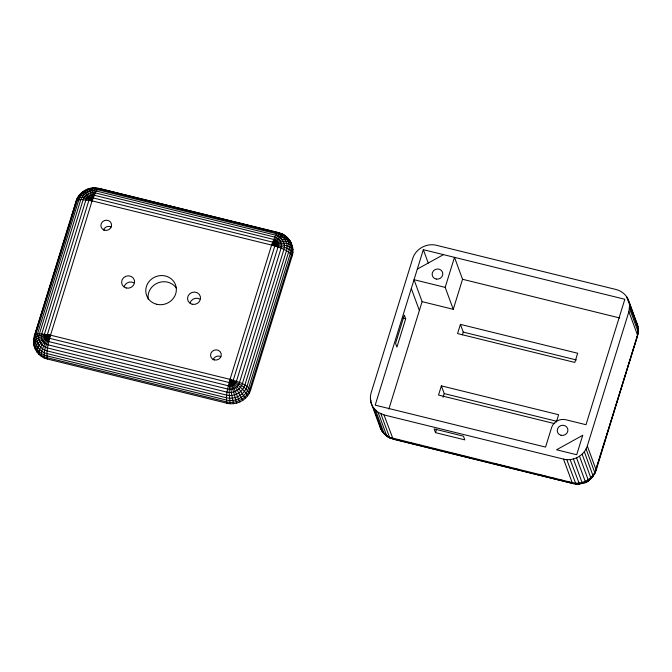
<?xml version="1.0" encoding="UTF-8"?>
<svg xmlns="http://www.w3.org/2000/svg" width="672" height="672" viewBox="0 0 672 672"><rect width="100%" height="100%" fill="white"/><g stroke="black" fill="none" stroke-linecap="round" stroke-linejoin="round"><path stroke-width="1.01" d="M33.701 343.157L34.356 335.84L75.936 201.566C78.691 192.133 89.124 185.867 98.734 188.362L278.25 232.554C288.271 234.671 295.487 245.834 292.211 255.78L250.631 390.054C247.674 399.764 236.611 405.703 226.842 403.208L47.317 359.016C38.363 357.076 32.458 347.861 33.692 338.923C37.271 333.883 45.083 335.336 50.518 335.168L230.042 379.361C237.283 381.637 245.935 383.594 250.631 390.054M34.171 337.949C33.046 346.072 38.959 354.06 46.872 355.841L226.397 400.033C235.57 402.368 245.969 396.791 248.749 387.668L290.329 253.394C292.883 245.65 288.674 236.653 281.165 233.537L277.654 235.855L271.614 245.087L230.042 379.361C228.018 387.064 225.473 395.195 226.842 403.208M382.141 431.365L385.829 435.103L382.141 431.365L373.506 407.887C370.448 403.528 369.608 397.824 371.154 392.742L412.726 258.468C415.691 248.749 426.754 242.819 436.514 245.305L616.039 289.498C621.247 290.808 625.825 294.386 628.118 299.267L637.812 325.718L638.308 333.077L596.064 470.434L594.468 474.096L593.569 474.516M373.506 407.887L378.067 412.306L383.998 414.918L563.522 459.11C573.292 461.597 584.354 455.666 587.311 445.948L628.891 311.674L629.656 305.357L628.118 299.267M629.656 305.357L638.299 328.843L637.829 334.051M292.211 255.78C287.515 249.32 278.863 247.363 271.614 245.087L92.089 200.894L89.62 188.714L86.461 189.521L92.089 200.894L50.518 335.168C48.493 342.871 45.948 351.002 47.317 359.016M582.599 483.218L579.466 484.084L573.266 483.638L390.071 438.169L387.274 436.64L384.216 433.776L375.572 410.298M33.802 339.982L34.801 335L77.532 197.904C82.404 196.258 87.536 199.349 92.089 200.894L96.138 190.982L98.734 188.362L278.88 232.798L279.359 233.596M594.468 474.096L637.199 337L638.198 332.018L629.563 308.54M98.557 188.479L92.257 188.269L92.089 200.894L80.85 199.441L76.373 200.726L71.392 217.602M34.784 335.84L37.884 325.819M39.127 321.812L46.57 297.763M47.191 295.756L58.674 258.678M59.296 256.679L70.157 221.609M423.335 249.673L375.194 405.149L545.563 447.082L551.578 427.644A11.55 10.853 -20.2 0 1 565.849 419.748L586.001 424.712L624.842 299.267L423.335 249.673L428.249 263.029M405.686 318.839L396.934 347.105L395.573 343.392L404.326 315.126L405.686 318.839L402.94 318.158M388.828 409.147L422.108 301.644L414.036 279.703L445.183 287.372L453.256 309.313L422.108 301.644M445.183 287.372L454.482 257.334L462.554 279.275L453.256 309.313M556.34 422.075L558.617 414.725L441.378 385.871L438.53 395.06L554.753 423.662M460.412 324.383L457.573 333.572L574.812 362.435L577.651 353.245L460.412 324.383L463.252 332.102L462.403 334.866M443.083 397.261L444.217 393.59L441.378 385.871M435.506 432.65L434.146 428.946L463.453 436.162L464.814 439.866L435.506 432.65L436.598 429.122M628.891 311.674L637.526 335.16L595.955 469.434C592.99 479.144 581.927 485.083 572.166 482.588L389.542 437.346L386.702 435.792L378.067 412.306M76.045 202.566L76.969 200.315M77.28 199.567L77.146 198.61L78.859 195.88L81.858 192.956L85.831 195.359L92.089 200.894L94.592 189.176L95.659 187.874L96.575 188.891M637.199 337L637.526 335.16M595.627 471.274L595.955 469.434L587.311 445.948M584.338 451.718L593.141 476.12C591.444 478.565 584.472 485.411 582.053 482.479L573.418 458.993M593.141 476.12C591.62 477.414 585.858 484.504 585.22 481.354L576.576 457.876M81.043 193.46L84.126 191.159L92.089 200.894C88.091 198.744 83.958 194.846 79.17 195.3L79.027 196.795M570.116 459.581L579.466 484.084L579.743 483.731L576.341 484.126L572.636 483.395L393.12 439.202L383.998 414.918M86.663 189.756C82.32 191.755 78.826 195.51 77.364 200.08L35.792 334.354C33.029 342.485 38.598 351.784 46.914 353.564L226.439 397.748C234.898 399.907 244.482 394.766 247.044 386.358L288.616 252.084C291.371 243.953 285.81 234.654 277.494 232.873L97.969 188.689L92.257 188.269M417.32 269.102L443.486 254.629M394.506 439.127L393.12 439.202M585.497 482.177L579.138 483.865L575.854 483.899L566.79 459.623M380.898 413.868L389.542 437.346L390.835 438.463L391.826 438.211M89.401 188.782L92.862 188.135M574.972 483.462L576.862 483.756M462.554 279.275L619.735 317.965M463.252 332.102L576.416 359.965M444.217 393.59L556.357 421.193M397.555 439.874L400.596 440.622M408.71 442.621L414.792 444.116M416.825 444.62L419.866 445.368M424.939 446.611L427.98 447.359M433.054 448.61L436.094 449.358M452.323 453.356L458.405 454.852M460.438 455.356L466.519 456.851M468.552 457.346L471.593 458.094M495.936 464.092L502.018 465.587M504.05 466.091L510.132 467.586M515.206 468.838L518.246 469.585M539.549 474.827L545.63 476.322M550.704 477.574L553.745 478.321M558.818 479.573L561.859 480.32M566.933 481.564L569.974 482.32M587.874 480.841L588.294 480.959L588.151 479.732L579.508 456.254M281.165 233.537L281.929 233.831M278.88 232.798L277.494 232.873L275.663 235.175L271.614 245.087C278.863 246.145 287.952 246.515 292.883 252.638M573.266 483.638L572.166 482.588L563.522 459.11M390.835 438.463L386.702 435.792M282.458 234.654L285.298 236.208L289.859 240.635M384.216 433.776L388.172 437.002M291.438 243.365L289.22 239.719C283.088 237.384 276.78 242.239 271.614 245.087C278.611 245.011 287.86 243.692 292.975 249.463M287.784 238.224L287.179 237.342C281.165 235.721 275.974 241.744 271.614 245.087C278.141 243.995 287.246 240.946 292.488 246.338M285.298 236.208L283.828 234.998L279.476 236.855L271.614 245.087C277.502 242.92 284.642 239.408 290.774 242.416L292.286 248.413L291.539 254.638L249.959 388.912C247.044 398.479 236.149 404.317 226.531 401.864L47.006 357.68C39.808 355.984 34.012 349.516 33.6 342.056C36.809 336.386 44.764 336.218 50.518 335.168C47.326 342.275 43.26 349.961 44.218 357.966M99.364 188.605L99.834 189.412M635.964 321.384L637.921 326.869L629.168 302.24M382.78 432.281L380.562 428.635L370.868 402.175M249.404 393.053C244.986 386.291 237.014 382.88 230.042 379.361L229.152 392.498L230.11 403.721M247.657 395.825C243.55 388.794 236.477 384.082 230.042 379.361L231.294 392.473L233.436 403.687M245.44 398.278L239.014 388.996L230.042 379.361L236.737 403.099M242.827 400.352L237.334 390.331L230.042 379.361L239.896 401.974M626.539 296.528L628.337 301.426M630.496 307.297L633.016 314.143M586.085 448.946L594.72 472.433L594.854 473.39L592.83 476.7L590.142 479.044L590.747 479.01L590.764 477.666L582.12 454.18M411.306 288.54L419.378 310.481M370.381 399.059L371.104 401.016M373.624 407.862L374.707 410.794M380.184 426.661L381.226 429.584L379.142 423.318M41.387 356.412C40.832 348.466 46.351 341.477 50.518 335.168L39.27 333.715L35.792 334.354L34.356 335.84L34.474 336.84M38.892 354.396C38.724 346.559 45.595 340.536 50.518 335.168C44.814 337.344 35.045 339.074 34.188 346.282M36.826 351.985C37.027 344.308 45.083 339.494 50.518 335.168C44.822 338.411 35.784 341.779 35.238 349.255M638.299 328.843L638.4 329.944M148.26 299.326A15.406 14.473 -20.2 0 1 157.895 282.904A15.406 14.473 -20.2 0 1 176.299 288.061M124.135 286.658A6.544 6.149 -20.2 0 1 133.778 282.786M103.37 230.21A5.393 5.065 -20.2 0 1 111.308 227.018M190.084 302.896A6.544 6.149 -20.2 0 1 199.718 299.023M213.049 359.881A5.393 5.065 -20.2 0 1 220.987 356.698M36.784 336.328C35.868 342.947 40.681 349.465 47.141 350.91L226.657 395.102C234.142 397.009 242.617 392.465 244.885 385.022L286.465 250.748C288.901 243.558 283.97 235.334 276.62 233.764L97.096 189.571C89.611 187.664 81.136 192.209 78.876 199.651L36.784 336.328M38.842 335.731C38.077 341.292 42.118 346.76 47.536 347.97L227.052 392.162C233.335 393.767 240.442 389.953 242.348 383.704L283.92 249.43C285.97 243.398 281.837 236.494 275.663 235.175L96.138 190.982C89.863 189.386 82.748 193.2 80.85 199.441L38.842 335.731M41.328 335.311C40.732 339.637 43.873 343.888 48.082 344.837L227.606 389.021C232.495 390.272 238.022 387.299 239.501 382.444L281.081 248.17C282.668 243.474 279.46 238.106 274.655 237.082L95.13 192.889C90.25 191.646 84.714 194.611 83.236 199.466L41.328 335.311M44.159 335.076L45.192 339.184L48.779 341.586L228.304 385.778C231.647 386.627 235.427 384.602 236.443 381.276L278.015 247.002C279.107 243.793 276.906 240.122 273.622 239.417L94.105 195.224C90.762 194.376 86.974 196.4 85.966 199.727L44.159 335.076M47.25 335.026L47.779 337.109L49.602 338.335L229.127 382.519L231.386 382.309L233.251 380.234L274.831 245.96L274.697 243.81L272.597 242.113L93.08 197.921L90.812 198.139L88.948 200.206L47.25 335.026M582.716 435.313L576.702 454.742L556.55 449.786L582.716 435.313M214.376 359.915A5.393 5.065 -20.2 0 0 221.113 353.59A5.393 5.065 -20.2 0 0 212.226 351.397A5.393 5.065 -20.2 0 0 214.376 359.915M156.694 304.265A15.406 14.473 -20.2 0 0 175.946 286.188A15.406 14.473 -20.2 0 0 150.562 279.938A15.406 14.473 -20.2 0 0 156.694 304.265M561.036 435.296A5.393 5.065 -20.2 0 0 567.773 428.971A5.393 5.065 -20.2 0 0 558.894 426.787A5.393 5.065 -20.2 0 0 561.036 435.296M192.184 304.256A6.544 6.149 -20.2 0 0 200.365 296.57A6.544 6.149 -20.2 0 0 189.58 293.916A6.544 6.149 -20.2 0 0 192.184 304.256M126.235 288.019A6.544 6.149 -20.2 0 0 134.417 280.333A6.544 6.149 -20.2 0 0 123.631 277.679A6.544 6.149 -20.2 0 0 126.235 288.019M104.698 230.236A5.393 5.065 -20.2 0 0 111.434 223.91A5.393 5.065 -20.2 0 0 102.547 221.726A5.393 5.065 -20.2 0 0 104.698 230.236M436.262 279.082A5.393 5.065 -20.2 0 0 442.588 272.378A5.393 5.065 -20.2 0 0 433.558 270.732A5.393 5.065 -20.2 0 0 436.262 279.082"/></g></svg>
